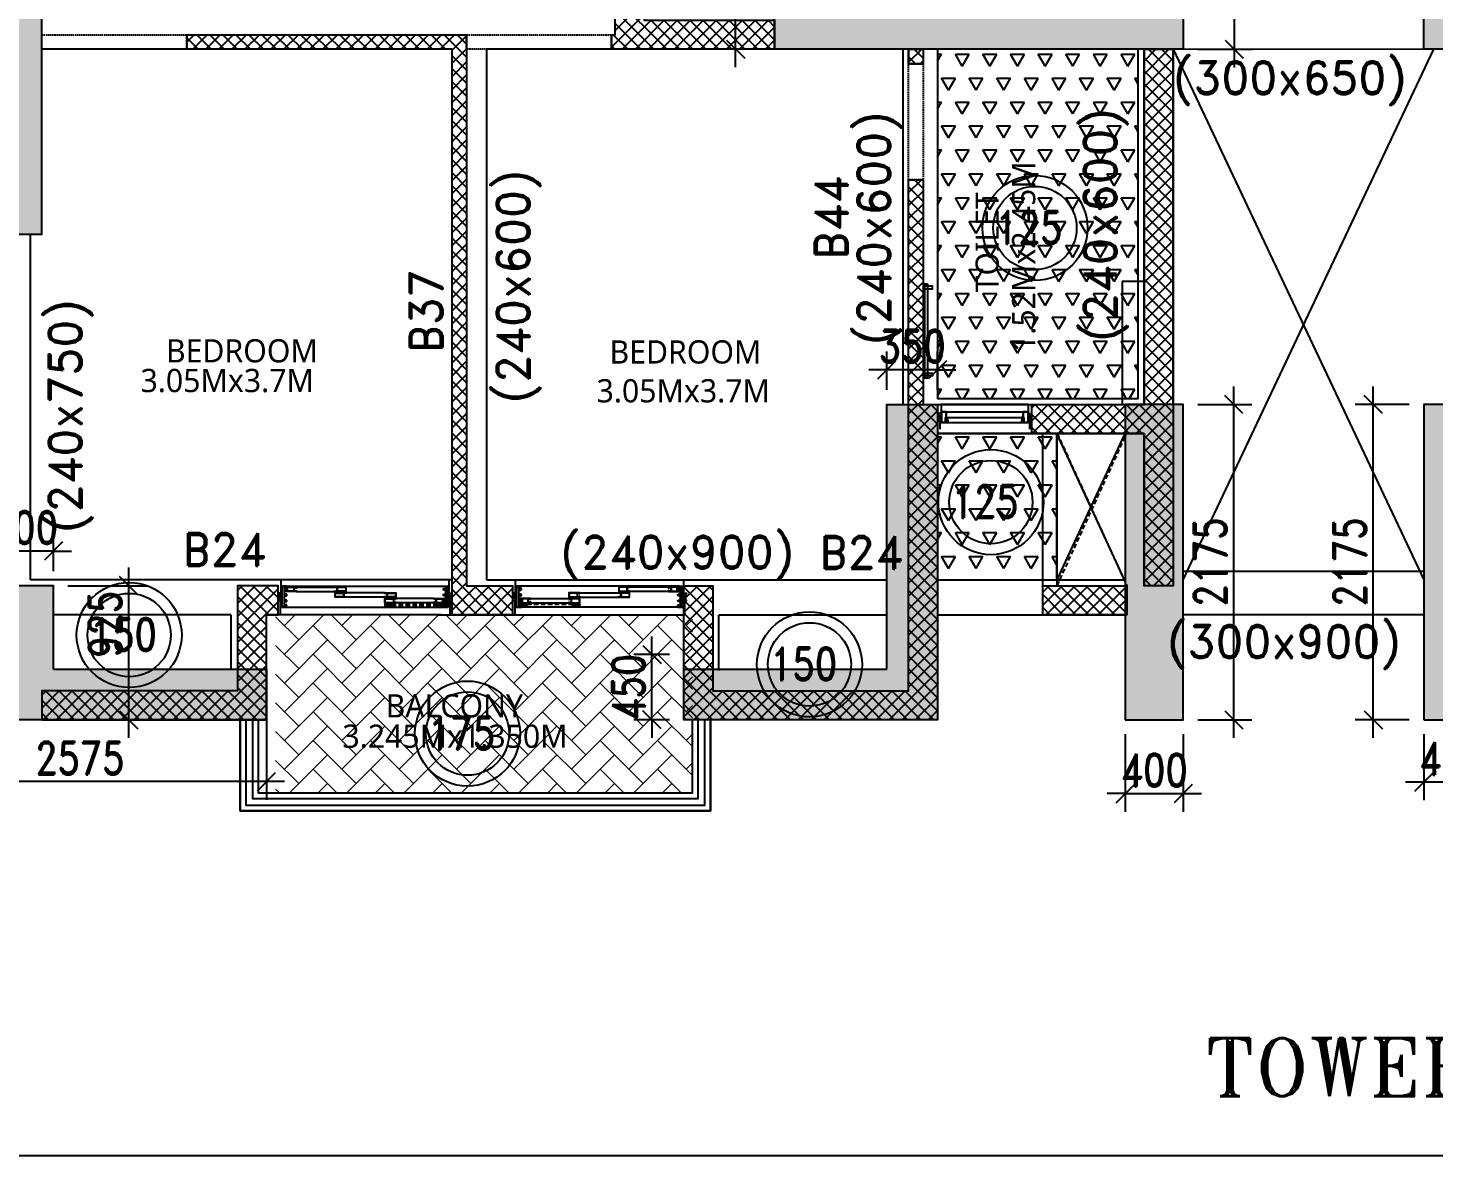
# Model space of a CAD drawing. Header units: millimetres. Extents: x 2061841 to 105821645, y -77612 to 48520811.
# Drawn here: x 105528597 to 105538296, y 48421234 to 48429012 of the extents above; entities that cross this region are included whole.
import ezdxf

# ---------------------------------------------------------------- set-up
doc = ezdxf.new("R2010")
doc.units = ezdxf.units.MM
doc.header["$LTSCALE"] = 10
doc.header["$MEASUREMENT"] = 0
doc.linetypes.add('$0$HIDDEN', pattern=[0.375, 0.25, -0.125])
doc.linetypes.add('HIDDEN2', pattern=[4.7625, 3.175, -1.5875])
for name, color, linetype in [('A-ANNO-LABL', 140, 'Continuous'), ('A-ELEV-HIDN', 54, 'HIDDEN2'), ('A-ELEV-LITE', 74, 'Continuous'), ('A-FLOR-HRAL', 200, 'Continuous'), ('A-GLAZ-FRAM', 74, 'Continuous'), ('A-WALL', 3, 'Continuous'), ('A-WALL-CILL', 140, 'Continuous'), ('A-WALL-FNSH', 8, 'Continuous'), ('A-WALL-PATT', 54, 'Continuous'), ('AP-SANR-FIXT', 74, 'Continuous'), ('AS-COLS', 2, 'Continuous'), ('S-BEAM', 4, 'Continuous'), ('S-BEAMNO.', 4, 'Continuous'), ('S-CUTOUT', 6, 'Continuous'), ('S-OPENING', 6, 'Continuous'), ('S-slab thk.', 2, 'Continuous'), ('S-Sunk', 8, 'Continuous'), ('xr_TDT02_Toilet_01_settingout$0$A-ELEV-FINE', 8, 'Continuous')]:
    doc.layers.add(name, color=color, linetype=linetype)
doc.layers.add('A-FIRE DOOR', color=1, linetype='Continuous', true_color=0xff0000)
for name, color, linetype, lineweight in [('S-Hatch Balcony', 8, 'Continuous', 5), ('S-STRCOL HATCH', 33, 'Continuous', 9), ('TEXT 3', 1, 'Continuous', 18)]:
    doc.layers.add(name, color=color, linetype=linetype, lineweight=lineweight)
doc.styles.add('200', font='romand.shx', dxfattribs={"width": 0.8, "height": 225})
doc.styles.add('Lucida SU', font='l_10646.ttf')
doc.styles.add('RD', font='romand.shx', dxfattribs={"width": 0.9, "height": 225})
doc.styles.add('RT', font='romant.shx', dxfattribs={"height": 250})
doc.dimstyles.new('GR1', dxfattribs={"dimtxt": 225, "dimasz": 125, "dimexe": 125, "dimexo": 100, "dimgap": 50, "dimtad": 1, "dimdec": 0, "dimzin": 3, "dimdsep": 46, "dimtxsty": '200', "dimblk1": 'OBLIQUE', "dimblk2": 'OBLIQUE', "dimsah": 1, "dimcen": 0.0625, "dimdle": 125, "dimclrd": 3, "dimclre": 3, "dimclrt": 2, "dimadec": 0, "dimazin": 0, "dimtfac": 1, "dimtdec": 0, "dimtix": 1, "dimtmove": 0, "dimatfit": 3, "dimfxl": 1, "dimtolj": 1, "dimtzin": 0, "dimarcsym": 0})
pattern_1 = [(135, (101702366.684, 48122568.903), (-44.9012806, -44.9012806), []), (225, (101702366.684, 48122568.903), (44.9012806, -44.9012806), [])]
pattern_2 = [(60, (100816.75, 0), (-95.24999982, 164.97783931), [95.25, -95.25]), (120, (100816.75, 0), (-190.49999982, 1e-07), [95.25, -95.25]), (0, (100769.12, 82.49), (95.25, 164.9778392), [95.25, -95.25])]

# ---------------------------------------------------------------- blocks, each defined once
blk = doc.blocks.new('Alframe Door 3T+W')
for p, q in [((35, 145.7), (0, 145.7)), ((0, 145.7), (0, 0)), ((1.3, 2), (1.3, 143.7)), ((1.3, 143.7), (16.1, 143.7)), ((16.1, 143.7), (16.1, 2)), ((18, 129.5), (18, 144.2)), ((18, 144.2), (35, 144.2)), ((34.1, 129.5), (18, 129.5)), ((18, 90), (18, 119.5)), ((18, 119.5), (34.1, 119.5)), ((35, 144.2), (35, 145.7)), ((0, 0), (35, 0)), ((16.1, 2), (1.3, 2)), ((34.1, 90), (18, 90)), ((18, 50.5), (18, 80)), ((18, 80), (34.1, 80)), ((34.1, 50.5), (18, 50.5)), ((18, 16.9), (18, 40.5)), ((18, 40.5), (34.1, 40.5)), ((34.8, 16.9), (18, 16.9)), ((18, 1.5), (18, 11.1)), ((18, 11.1), (34.8, 11.1)), ((35, 1.5), (18, 1.5)), ((35, 0), (35, 1.5))]:
    blk.add_line(p, q)
for centre, start, end in [((22.8, 124.5), 336, 24), ((22.8, 85), 336, 24), ((22.8, 45.5), 336, 24), ((22.8, 14), 346.32448, 13.67552)]:
    blk.add_arc(centre, 12.3, start, end)
blk = doc.blocks.new('Alframe Win shutter wmesh')
for points in [[(7.5, -46), (7.5, 0), (4.5, 0), (4.5, -1.2), (6.2, -1.2), (6.2, -13.1), (-6.2, -13.1), (-6.2, -1.2), (-4.5, -1.2), (-4.5, 0), (-7.5, 0), (-7.5, -50), (-1, -50), (-1, -48), (-2, -48), (-2, -49), (-6.2, -49), (-6.2, -46)], [(6.2, -14.1), (-6.2, -14.1), (-6.2, -45), (6.2, -45)]]:
    blk.add_lwpolyline(points, close=True)
blk = doc.blocks.new('Al frame Door shutter 1')
blk.add_lwpolyline([(8, -60), (15, -60), (15, 15), (8, 15), (8, 13.5), (13.5, 13.5), (13.5, 0), (-13.5, 0), (-13.5, 13.5), (-8, 13.5), (-8, 15), (-15, 15), (-15, -60), (-8, -60), (-8, -58.5), (-13.5, -58.5), (-13.5, -45), (13.5, -45), (13.5, -58.5), (8, -58.5), (8, -60)])
blk.add_lwpolyline([(-13.5, -43.5), (13.5, -43.5), (13.5, -1.5), (-13.5, -1.5)], close=True)
blk = doc.blocks.new('Al frame Door shutter 2')
for p, q in [((-8, 75), (-15, 75)), ((-13.5, 60), (-13.5, 73.5)), ((-13.5, 73.5), (-8, 73.5)), ((13.5, 60), (-13.5, 60)), ((13.5, 58.5), (-13.5, 58.5)), ((-13.5, 58.5), (-13.5, 1.5)), ((-13.5, 1.5), (13.5, 1.5)), ((-8, 73.5), (-8, 75)), ((15, 75), (8, 75)), ((8, 75), (8, 73.5)), ((8, 73.5), (13.5, 73.5)), ((13.5, 73.5), (13.5, 60)), ((13.5, 1.5), (13.5, 58.5)), ((15, 34.5), (15, 75)), ((15, 34.5), (18.5, 34.5)), ((19, 33.2), (15, 33.2)), ((21.3, 37.3), (18.5, 34.5)), ((22.2, 36.4), (19, 33.2)), ((22.2, 36.4), (21.3, 37.3))]:
    blk.add_line(p, q)
blk.add_lwpolyline([(-15, 75), (-15, 0), (15, 0), (15, 33.2)])
blk = doc.blocks.new('*U683')
for p, q in [((49.9, 178.8), (1150.1, 178.8)), ((123.9, 172.6), (393, 172.6)), ((123.9, 142.6), (393, 142.6)), ((737.1, 133.1), (468, 133.1)), ((737.1, 103.1), (468, 103.1)), ((49.9, 33.1), (1141.1, 33.1)), ((1076.1, 93.6), (812.1, 93.6)), ((1076.1, 63.6), (812.1, 63.6))]:
    blk.add_line(p, q)
at = {"linetype": 'HIDDEN2'}
for p, q in [((783.1, 54.6), (1105.1, 54.6)), ((1101.1, 39.6), (787.1, 39.6))]:
    blk.add_line(p, q, dxfattribs=at)
at = {"color": 251}
for points in [[(25, 80.9), (0, 80.9), (25, 130.9), (0, 130.9), (25, 80.9), (25, 130.9)], [(1175, 80.9), (1200, 80.9), (1175, 130.9), (1200, 130.9), (1175, 80.9), (1175, 130.9)]]:
    blk.add_lwpolyline(points, dxfattribs=at)
at = {"layer": 'A-WALL-FNSH'}
for p, q in [((20, 130.9), (20, 220)), ((1180, 130.9), (1180, 220)), ((15, 80.9), (15, -15)), ((1185, 80.9), (1185, -15))]:
    blk.add_line(p, q, dxfattribs=at)
blk.add_blockref('Alframe Door 3T+W', (25, 33.1))
at = {"xscale": -1}
for name, p, rotation in [('Al frame Door shutter 1', (63.9, 157.6), 90), ('Al frame Door shutter 2', (468, 157.6), 90), ('Al frame Door shutter 2', (393, 118.1), 270), ('Al frame Door shutter 2', (812.1, 118.1), 90), ('Al frame Door shutter 2', (737.1, 78.6), 270), ('Al frame Door shutter 1', (1136.1, 78.6), 270), ('Alframe Win shutter wmesh', (1151.1, 47.1), 270)]:
    blk.add_blockref(name, p, dxfattribs=dict(at, rotation=rotation))
blk.add_blockref('Alframe Door 3T+W', (1175, 33.1), dxfattribs=at)
at = {"rotation": 90.00000000000001}
blk.add_blockref('Alframe Win shutter wmesh', (737.1, 47.1), dxfattribs=at)
blk = doc.blocks.new('*U684')
for p, q in [((49.9, 178.8), (1150.1, 178.8)), ((123.9, 172.6), (393, 172.6)), ((123.9, 142.6), (393, 142.6)), ((737.1, 133.1), (468, 133.1)), ((737.1, 103.1), (468, 103.1)), ((49.9, 33.1), (1141.1, 33.1)), ((1076.1, 93.6), (812.1, 93.6)), ((1076.1, 63.6), (812.1, 63.6))]:
    blk.add_line(p, q)
at = {"linetype": 'HIDDEN2'}
for p, q in [((783.1, 54.6), (1105.1, 54.6)), ((1101.1, 39.6), (787.1, 39.6))]:
    blk.add_line(p, q, dxfattribs=at)
at = {"color": 251}
for points in [[(25, 80.9), (0, 80.9), (25, 130.9), (0, 130.9), (25, 80.9), (25, 130.9)], [(1175, 80.9), (1200, 80.9), (1175, 130.9), (1200, 130.9), (1175, 80.9), (1175, 130.9)]]:
    blk.add_lwpolyline(points, dxfattribs=at)
at = {"layer": 'A-WALL-FNSH'}
for p, q in [((20, 130.9), (20, 220)), ((1180, 130.9), (1180, 220)), ((15, 80.9), (15, -15)), ((1185, 80.9), (1185, -15))]:
    blk.add_line(p, q, dxfattribs=at)
blk.add_blockref('Alframe Door 3T+W', (25, 33.1))
at = {"xscale": -1}
for name, p, rotation in [('Al frame Door shutter 1', (63.9, 157.6), 90), ('Al frame Door shutter 2', (468, 157.6), 90), ('Al frame Door shutter 2', (393, 118.1), 270), ('Al frame Door shutter 2', (812.1, 118.1), 90), ('Al frame Door shutter 2', (737.1, 78.6), 270), ('Al frame Door shutter 1', (1136.1, 78.6), 270), ('Alframe Win shutter wmesh', (1151.1, 47.1), 270)]:
    blk.add_blockref(name, p, dxfattribs=dict(at, rotation=rotation))
blk.add_blockref('Alframe Door 3T+W', (1175, 33.1), dxfattribs=at)
at = {"rotation": 90.00000000000001}
blk.add_blockref('Alframe Win shutter wmesh', (737.1, 47.1), dxfattribs=at)
blk = doc.blocks.new('Win clip')
for points in [[(14, 1.1), (14, 9), (17.6, 9), (17.6, 7.8), (18.8, 7.8), (18.8, 9), (20, 9), (20, 10.2), (0, 10.2), (0, 0), (3.4, 0), (3.4, -1.2), (2, -1.2), (2, -2.4), (4.6, -2.4), (4.6, 0), (16.8, 0), (16.8, -1.2), (15.4, -1.2), (15.4, -2.4), (18, -2.4), (18, 1.1)], [(1.2, 9), (12.7, 9), (12.7, 1.1), (1.2, 1.1)]]:
    blk.add_lwpolyline(points, close=True)
at = {"layer": 'Defpoints'}
blk.add_line((28, 2.7), (22, 2.7), dxfattribs=at)
blk = doc.blocks.new('*U694')
for p, q in [((70.2, 100.2), (590, 100.2)), ((60, 25.2), (590, 25.2)), ((70.4, 65.5), (590.2, 65.5))]:
    blk.add_line(p, q)
at = {"color": 251}
for p, q in [((0, 87.7), (25, 87.7)), ((25, 87.7), (0, 37.7)), ((0, 87.7), (25, 37.7)), ((25, 37.7), (0, 37.7)), ((650, 87.7), (625, 87.7)), ((625, 87.7), (650, 37.7)), ((650, 87.7), (625, 37.7)), ((625, 37.7), (650, 37.7))]:
    blk.add_line(p, q, dxfattribs=at)
for points in [[(62.5, 70.2), (62.5, 66.7), (55, 66.7), (55, 85.4), (58.8, 85.4), (58.8, 83.7), (60, 83.7), (60, 88.5), (58.8, 88.5), (58.8, 86.8), (55, 86.8), (55, 98.9), (58.8, 98.9), (58.8, 97.2), (60, 97.2), (60, 100.2), (25, 100.2), (25, 25.2), (60, 25.2), (60, 65.5), (70, 65.5), (70, 70.2)], [(587.5, 70.2), (587.5, 66.7), (595, 66.7), (595, 85.4), (591.2, 85.4), (591.2, 83.7), (590, 83.7), (590, 88.5), (591.2, 88.5), (591.2, 86.8), (595, 86.8), (595, 98.9), (591.2, 98.9), (591.2, 97.2), (590, 97.2), (590, 100.2), (625, 100.2), (625, 25.2), (590, 25.2), (590, 65.5), (580, 65.5), (580, 70.2)], [(69, 69.2), (67.8, 69.2), (67.8, 70.2), (70, 70.2), (67.8, 70.2), (67.8, 69.2), (69, 69.2), (69, 66.7), (63.5, 66.7), (63.5, 69.2)], [(581, 69.2), (582.2, 69.2), (582.2, 70.2), (580, 70.2), (582.2, 70.2), (582.2, 69.2), (581, 69.2), (581, 66.7), (586.5, 66.7), (586.5, 69.2)]]:
    blk.add_lwpolyline(points)
for points in [[(58.8, 26.4), (26.2, 26.4), (26.2, 99), (53.8, 99), (53.8, 65.5), (58.8, 65.5)], [(591.2, 26.4), (623.8, 26.4), (623.8, 99), (596.2, 99), (596.2, 65.5), (591.2, 65.5)], [(64.7, 80.2), (64.7, 79.2), (63.5, 79.2), (64.7, 79.2), (64.7, 80.2), (62.5, 80.2)], [(585.3, 80.2), (585.3, 79.2), (586.5, 79.2), (585.3, 79.2), (585.3, 80.2), (587.5, 80.2)]]:
    blk.add_lwpolyline(points, close=True)
at = {"layer": 'A-WALL-CILL'}
blk.add_line((625, -25), (25, -25), dxfattribs=at)
blk.add_lwpolyline([(0, 145.3), (0, 175.3), (650, 175.3), (650, 145.3)], dxfattribs=at)
at = {"layer": 'A-WALL-FNSH'}
for p, q in [((14.8, 87.7), (14.8, 145.3)), ((635.2, 87.7), (635.2, 145.3)), ((25, -25), (25, 35.2)), ((625, -25), (625, 35.2))]:
    blk.add_line(p, q, dxfattribs=at)
at = {"rotation": 270}
blk.add_blockref('Win clip', (60, 100.2), dxfattribs=at)
at = {"xscale": -1, "rotation": 90}
blk.add_blockref('Win clip', (590, 100.2), dxfattribs=at)
blk = doc.blocks.new('xr_TDT02_Toilet_01_settingout$0$i dont know')
at = {"layer": 'AP-SANR-FIXT', "ltscale": 0.2}
blk.add_lwpolyline([(19553.3, 3403), (20203.3, 3403), (20203.3, 3422.5), (19553.3, 3422.5)], close=True, dxfattribs=at)
at = {"layer": 'AP-SANR-FIXT', "ltscale": 0.2, "elevation": 0}
for points in [[(19568.4, 3434), (19588.3, 3434), (19588.3, 3368.5), (19568.4, 3368.5)], [(20188.3, 3434), (20168.5, 3434), (20168.5, 3368.5), (20188.3, 3368.5)]]:
    blk.add_lwpolyline(points, close=True, dxfattribs=at)
blk = doc.blocks.new('_Oblique')
at = {"color": 0, "linetype": 'ByBlock', "lineweight": -2}
blk.add_line((-0.5, -0.5), (0.5, 0.5), dxfattribs=at)
blk = doc.blocks.new('*D824')
at = {"layer": 'AS-COLS', "color": 3, "lineweight": -2, "transparency": 16777216}
for p, q in [((102775225.6, 48522156.3), (102775225.6, 48521701.6)), ((102775625.6, 48522156.3), (102775625.6, 48521701.6)), ((102775225.6, 48521826.6), (102775100.6, 48521826.6)), ((102775625.6, 48521826.6), (102775225.6, 48521826.6)), ((102775625.6, 48521826.6), (102775750.6, 48521826.6))]:
    blk.add_line(p, q, dxfattribs=at)
at = {"layer": 'Defpoints', "color": 0, "transparency": 16777216}
for p in [(102775225.6, 48522256.3), (102775625.6, 48522256.3), (102775225.6, 48521826.6)]:
    blk.add_point(p, dxfattribs=at)
at = {"layer": 'AS-COLS', "color": 3, "lineweight": -2, "transparency": 16777216, "xscale": 125, "yscale": 125, "zscale": 125}
blk.add_blockref('_Oblique', (102775225.6, 48521826.6), dxfattribs=at)
at = {"layer": 'AS-COLS', "color": 3, "lineweight": -2, "transparency": 16777216, "xscale": 125, "yscale": 125, "zscale": 125, "rotation": 180}
blk.add_blockref('_Oblique', (102775625.6, 48521826.6), dxfattribs=at)
at = {"layer": 'AS-COLS', "color": 2, "transparency": 16777216, "insert": (102775425.6, 48521989.1), "char_height": 225, "attachment_point": 5, "style": '200'}
blk.add_mtext('\\A1;400', dxfattribs=at)
blk = doc.blocks.new('*D825')
at = {"layer": 'AS-COLS', "color": 3, "lineweight": -2, "transparency": 16777216}
for p, q in [((102774877.5, 48522131.3), (102774877.5, 48524556.3)), ((102775125.6, 48524431.3), (102774752.5, 48524431.3)), ((102775125.6, 48522256.3), (102774752.5, 48522256.3))]:
    blk.add_line(p, q, dxfattribs=at)
at = {"layer": 'Defpoints', "color": 0, "transparency": 16777216}
for p in [(102774877.5, 48524431.3), (102775225.6, 48524431.3), (102775225.6, 48522256.3)]:
    blk.add_point(p, dxfattribs=at)
at = {"layer": 'AS-COLS', "color": 3, "lineweight": -2, "transparency": 16777216, "xscale": 125, "yscale": 125, "zscale": 125}
for p, rotation in [((102774877.5, 48524431.3), 90), ((102774877.5, 48522256.3), 270)]:
    blk.add_blockref('_Oblique', p, dxfattribs=dict(at, rotation=rotation))
at = {"layer": 'AS-COLS', "color": 2, "transparency": 16777216, "insert": (102774715, 48523343.8), "char_height": 225, "attachment_point": 5, "rotation": 90, "style": '200'}
blk.add_mtext('\\A1;2175', dxfattribs=at)
blk = doc.blocks.new('*D826')
at = {"layer": 'AS-COLS', "color": 3, "lineweight": -2, "transparency": 16777216}
for p, q in [((102773915, 48522131.3), (102773915, 48524556.3)), ((102773666.4, 48524431.3), (102774040, 48524431.3)), ((102773666.4, 48522256.3), (102774040, 48522256.3))]:
    blk.add_line(p, q, dxfattribs=at)
at = {"layer": 'Defpoints', "color": 0, "transparency": 16777216}
for p in [(102773566.4, 48524431.3), (102773915, 48524431.3), (102773566.4, 48522256.3)]:
    blk.add_point(p, dxfattribs=at)
at = {"layer": 'AS-COLS', "color": 3, "lineweight": -2, "transparency": 16777216, "xscale": 125, "yscale": 125, "zscale": 125}
for p, rotation in [((102773915, 48524431.3), 90), ((102773915, 48522256.3), 270)]:
    blk.add_blockref('_Oblique', p, dxfattribs=dict(at, rotation=rotation))
at = {"layer": 'AS-COLS', "color": 2, "transparency": 16777216, "insert": (102773752.5, 48523343.8), "char_height": 225, "attachment_point": 5, "rotation": 90, "style": '200'}
blk.add_mtext('\\A1;2175', dxfattribs=at)
blk = doc.blocks.new('*D838')
at = {"layer": 'AS-COLS', "color": 3, "lineweight": -2, "transparency": 16777216}
for p, q in [((102770478.2, 48526757.3), (102770478.2, 48530406.9)), ((102770646.4, 48530281.9), (102770353.2, 48530281.9)), ((102770646.4, 48526882.3), (102770353.2, 48526882.3))]:
    blk.add_line(p, q, dxfattribs=at)
at = {"layer": 'Defpoints', "color": 0, "transparency": 16777216}
for p in [(102770478.2, 48530281.9), (102770746.4, 48530281.9), (102770746.4, 48526882.3)]:
    blk.add_point(p, dxfattribs=at)
at = {"layer": 'AS-COLS', "color": 3, "lineweight": -2, "transparency": 16777216, "xscale": 125, "yscale": 125, "zscale": 125}
for p, rotation in [((102770478.2, 48530281.9), 90), ((102770478.2, 48526882.3), 270)]:
    blk.add_blockref('_Oblique', p, dxfattribs=dict(at, rotation=rotation))
at = {"layer": 'AS-COLS', "color": 2, "transparency": 16777216, "insert": (102770315.7, 48528582.1), "char_height": 225, "attachment_point": 5, "rotation": 90, "style": '200'}
blk.add_mtext('\\A1;3400', dxfattribs=at)
blk = doc.blocks.new('*D841')
at = {"layer": 'AS-COLS', "color": 3, "lineweight": -2, "transparency": 16777216}
for p, q in [((102773918.1, 48529726.6), (102773918.1, 48526756.3)), ((102773666.4, 48529601.6), (102774043.1, 48529601.6)), ((102773666.4, 48526881.3), (102774043.1, 48526881.3))]:
    blk.add_line(p, q, dxfattribs=at)
at = {"layer": 'Defpoints', "color": 0, "transparency": 16777216}
for p in [(102773566.4, 48529601.6), (102773566.4, 48526881.3), (102773918.1, 48526881.3)]:
    blk.add_point(p, dxfattribs=at)
at = {"layer": 'AS-COLS', "color": 3, "lineweight": -2, "transparency": 16777216, "xscale": 125, "yscale": 125, "zscale": 125}
for p, rotation in [((102773918.1, 48529601.6), 90), ((102773918.1, 48526881.3), 270)]:
    blk.add_blockref('_Oblique', p, dxfattribs=dict(at, rotation=rotation))
at = {"layer": 'AS-COLS', "color": 2, "transparency": 16777216, "insert": (102773755.6, 48528241.4), "char_height": 225, "attachment_point": 5, "rotation": 90, "style": '200'}
blk.add_mtext('\\A1;2720', dxfattribs=at)
blk = doc.blocks.new('*D877')
at = {"layer": 'AS-COLS', "color": 3, "lineweight": -2, "transparency": 16777216}
for p, q in [((102773166.4, 48522156.3), (102773166.4, 48521622.2)), ((102773566.4, 48522156.3), (102773566.4, 48521622.2)), ((102773166.4, 48521747.2), (102773041.4, 48521747.2)), ((102773166.4, 48521747.2), (102773566.4, 48521747.2)), ((102773566.4, 48521747.2), (102773691.4, 48521747.2))]:
    blk.add_line(p, q, dxfattribs=at)
at = {"layer": 'Defpoints', "color": 0, "transparency": 16777216}
for p in [(102773166.4, 48522256.3), (102773566.4, 48522256.3), (102773566.4, 48521747.2)]:
    blk.add_point(p, dxfattribs=at)
at = {"layer": 'AS-COLS', "color": 3, "lineweight": -2, "transparency": 16777216, "xscale": 125, "yscale": 125, "zscale": 125}
blk.add_blockref('_Oblique', (102773166.4, 48521747.2), dxfattribs=at)
at = {"layer": 'AS-COLS', "color": 3, "lineweight": -2, "transparency": 16777216, "xscale": 125, "yscale": 125, "zscale": 125, "rotation": 180}
blk.add_blockref('_Oblique', (102773566.4, 48521747.2), dxfattribs=at)
at = {"layer": 'AS-COLS', "color": 2, "transparency": 16777216, "insert": (102773366.4, 48521909.7), "char_height": 225, "attachment_point": 5, "style": '200'}
blk.add_mtext('\\A1;400', dxfattribs=at)
blk = doc.blocks.new('*D893')
at = {"layer": 'AS-COLS', "color": 3, "lineweight": -2, "transparency": 16777216}
for p, q in [((102764666, 48522326.4), (102764666, 48521705.2)), ((102767241.4, 48522354.5), (102767241.4, 48521705.2)), ((102767366.4, 48521830.2), (102764541, 48521830.2))]:
    blk.add_line(p, q, dxfattribs=at)
at = {"layer": 'Defpoints', "color": 0, "transparency": 16777216}
for p in [(102764666, 48522426.4), (102767241.4, 48522454.5), (102764666, 48521830.2)]:
    blk.add_point(p, dxfattribs=at)
at = {"layer": 'AS-COLS', "color": 3, "lineweight": -2, "transparency": 16777216, "xscale": 125, "yscale": 125, "zscale": 125, "rotation": 180}
blk.add_blockref('_Oblique', (102764666, 48521830.2), dxfattribs=at)
at = {"layer": 'AS-COLS', "color": 3, "lineweight": -2, "transparency": 16777216, "xscale": 125, "yscale": 125, "zscale": 125}
blk.add_blockref('_Oblique', (102767241.4, 48521830.2), dxfattribs=at)
at = {"layer": 'AS-COLS', "color": 2, "transparency": 16777216, "insert": (102765953.7, 48521992.7), "char_height": 225, "attachment_point": 5, "style": '200'}
blk.add_mtext('\\A1;2575', dxfattribs=at)
blk = doc.blocks.new('*D894')
at = {"layer": 'AS-COLS', "color": 3, "lineweight": -2, "transparency": 16777216}
for p, q in [((102766289.9, 48523306.3), (102766289.9, 48522131.3)), ((102765871.4, 48523181.3), (102766414.9, 48523181.3)), ((102765871.4, 48522256.3), (102766414.9, 48522256.3))]:
    blk.add_line(p, q, dxfattribs=at)
at = {"layer": 'Defpoints', "color": 0, "transparency": 16777216}
for p in [(102765771.4, 48523181.3), (102765771.4, 48522256.3), (102766289.9, 48522256.3)]:
    blk.add_point(p, dxfattribs=at)
at = {"layer": 'AS-COLS', "color": 3, "lineweight": -2, "transparency": 16777216, "xscale": 125, "yscale": 125, "zscale": 125}
for p, rotation in [((102766289.9, 48523181.3), 90), ((102766289.9, 48522256.3), 270)]:
    blk.add_blockref('_Oblique', p, dxfattribs=dict(at, rotation=rotation))
at = {"layer": 'AS-COLS', "color": 2, "transparency": 16777216, "insert": (102766127.4, 48522914.6), "char_height": 225, "attachment_point": 5, "rotation": 90, "style": '200'}
blk.add_mtext('\\A1;925', dxfattribs=at)
blk = doc.blocks.new('*D895')
at = {"layer": 'AS-COLS', "color": 3, "lineweight": -2, "transparency": 16777216}
for p, q in [((102765371.4, 48523281.3), (102765371.4, 48523545.5)), ((102765771.4, 48523281.3), (102765771.4, 48523545.5)), ((102765371.4, 48523420.5), (102765246.4, 48523420.5)), ((102765771.4, 48523420.5), (102765371.4, 48523420.5)), ((102765771.4, 48523420.5), (102765896.4, 48523420.5))]:
    blk.add_line(p, q, dxfattribs=at)
at = {"layer": 'Defpoints', "color": 0, "transparency": 16777216}
for p in [(102765371.4, 48523420.5), (102765371.4, 48523181.3), (102765771.4, 48523181.3)]:
    blk.add_point(p, dxfattribs=at)
at = {"layer": 'AS-COLS', "color": 3, "lineweight": -2, "transparency": 16777216, "xscale": 125, "yscale": 125, "zscale": 125}
blk.add_blockref('_Oblique', (102765371.4, 48523420.5), dxfattribs=at)
at = {"layer": 'AS-COLS', "color": 3, "lineweight": -2, "transparency": 16777216, "xscale": 125, "yscale": 125, "zscale": 125, "rotation": 180}
blk.add_blockref('_Oblique', (102765771.4, 48523420.5), dxfattribs=at)
at = {"layer": 'AS-COLS', "color": 2, "transparency": 16777216, "insert": (102765571.4, 48523583), "char_height": 225, "attachment_point": 5, "style": '200'}
blk.add_mtext('\\A1;400', dxfattribs=at)
blk = doc.blocks.new('*D897')
at = {"layer": 'AS-COLS', "color": 3, "lineweight": -2, "transparency": 16777216}
for p, q in [((102771521.4, 48524531.3), (102771521.4, 48524795.5)), ((102771871.4, 48524531.3), (102771871.4, 48524795.5)), ((102771521.4, 48524670.5), (102771396.4, 48524670.5)), ((102771871.4, 48524670.5), (102771521.4, 48524670.5)), ((102771871.4, 48524670.5), (102771996.4, 48524670.5))]:
    blk.add_line(p, q, dxfattribs=at)
at = {"layer": 'Defpoints', "color": 0, "transparency": 16777216}
for p in [(102771521.4, 48524670.5), (102771521.4, 48524431.3), (102771871.4, 48524431.3)]:
    blk.add_point(p, dxfattribs=at)
at = {"layer": 'AS-COLS', "color": 3, "lineweight": -2, "transparency": 16777216, "xscale": 125, "yscale": 125, "zscale": 125}
blk.add_blockref('_Oblique', (102771521.4, 48524670.5), dxfattribs=at)
at = {"layer": 'AS-COLS', "color": 3, "lineweight": -2, "transparency": 16777216, "xscale": 125, "yscale": 125, "zscale": 125, "rotation": 180}
blk.add_blockref('_Oblique', (102771871.4, 48524670.5), dxfattribs=at)
at = {"layer": 'AS-COLS', "color": 2, "transparency": 16777216, "insert": (102771696.4, 48524833), "char_height": 225, "attachment_point": 5, "style": '200'}
blk.add_mtext('\\A1;350', dxfattribs=at)
blk = doc.blocks.new('*D898')
at = {"layer": 'AS-COLS', "color": 3, "lineweight": -2, "transparency": 16777216}
for p, q in [((102769900.8, 48522706.3), (102769900.8, 48522831.3)), ((102770021.4, 48522706.3), (102769775.8, 48522706.3)), ((102769900.8, 48522256.3), (102769900.8, 48522706.3)), ((102770021.4, 48522256.3), (102769775.8, 48522256.3)), ((102769900.8, 48522256.3), (102769900.8, 48522131.3))]:
    blk.add_line(p, q, dxfattribs=at)
at = {"layer": 'Defpoints', "color": 0, "transparency": 16777216}
for p in [(102769900.8, 48522706.3), (102770121.4, 48522706.3), (102770121.4, 48522256.3)]:
    blk.add_point(p, dxfattribs=at)
at = {"layer": 'AS-COLS', "color": 3, "lineweight": -2, "transparency": 16777216, "xscale": 125, "yscale": 125, "zscale": 125}
for p, rotation in [((102769900.8, 48522706.3), 270), ((102769900.8, 48522256.3), 90)]:
    blk.add_blockref('_Oblique', p, dxfattribs=dict(at, rotation=rotation))
at = {"layer": 'AS-COLS', "color": 2, "transparency": 16777216, "insert": (102769738.3, 48522481.3), "char_height": 225, "attachment_point": 5, "rotation": 90, "style": '200'}
blk.add_mtext('\\A1;450', dxfattribs=at)
blk = doc.blocks.new('TOWER-A TYPICAL FLOOR FRAMING PLAN N')
at = {"layer": 'A-WALL-PATT'}
h = blk.add_hatch(dxfattribs=at)
h.set_pattern_fill('ANSI37', color=8, scale=20, angle=90)
h.set_pattern_definition(pattern_1)
h.paths.add_polyline_path([(102768621.4, 48526981.3), (102768621.4, 48523181.3), (102768939.6, 48523181.3), (102768939.6, 48522981.3), (102768521.4, 48522981.3), (102768521.4, 48526881.3), (102766691.4, 48526881.3), (102766691.4, 48526981.3)])
h.paths.add_polyline_path([(102769646.4, 48529501.9), (102770746.4, 48529501.9), (102770746.4, 48529601.9), (102769846.4, 48529601.9), (102769846.4, 48530281.9), (102767820.6, 48530281.9), (102767820.6, 48530537.5), (102767620.6, 48530537.5), (102767620.6, 48530081.9), (102769646.4, 48530081.9)])
h.paths.add_polyline_path([(102769746.4, 48528701.9), (102769646.4, 48528701.9), (102769646.4, 48526981.3), (102769621.4, 48526981.3), (102769621.4, 48526881.3), (102770746.4, 48526881.3), (102770746.4, 48527081.3), (102769846.4, 48527081.3), (102769846.4, 48527801.9), (102770746.4, 48527801.9), (102770746.4, 48528001.9), (102769746.4, 48528001.9)])
h = blk.add_hatch(dxfattribs=at)
h.set_pattern_fill('ANSI37', color=8, scale=20, angle=90)
h.set_pattern_definition(pattern_1)
h.paths.add_polyline_path([(102771671.4, 48526881.3), (102771771.4, 48526881.3), (102771771.4, 48526781.3), (102771671.4, 48526781.3), (102771671.4, 48526881.3)])
h = blk.add_hatch(dxfattribs=at)
h.set_pattern_fill('ANSI37', color=8, scale=20, angle=90)
h.set_pattern_definition(pattern_1)
h.paths.add_polyline_path([(102773296.4, 48524231.3), (102772521.4, 48524231.3), (102772521.4, 48524431.3), (102773296.4, 48524431.3), (102773296.4, 48526881.3), (102773496.4, 48526881.3), (102773496.4, 48523181.3), (102773296.4, 48523181.3), (102773296.4, 48524231.3)])
h = blk.add_hatch(dxfattribs=at)
h.set_pattern_fill('ANSI37', color=8, scale=20, angle=90)
h.set_pattern_definition(pattern_1)
h.paths.add_polyline_path([(102771871.4, 48524431.3), (102771871.4, 48522256.3), (102770121.4, 48522256.3), (102770121.4, 48523181.3), (102770321.4, 48523181.3), (102770321.4, 48522456.3), (102771671.4, 48522456.3), (102771671.4, 48525981.3), (102771771.4, 48525981.3), (102771771.4, 48524431.3), (102771871.4, 48524431.3)])
h = blk.add_hatch(dxfattribs=at)
h.set_pattern_fill('ANSI37', color=8, scale=20, angle=90)
h.set_pattern_definition(pattern_1)
h.paths.add_polyline_path([(102767241.4, 48523181.3), (102767041.4, 48523181.3), (102767041.4, 48522456.3), (102765691.4, 48522456.3), (102765691.4, 48522256.3), (102767241.4, 48522256.3), (102767241.4, 48522981.3), (102767321.4, 48522981.3), (102767321.4, 48523181.3), (102767241.4, 48523181.3)])
h = blk.add_hatch(dxfattribs=at)
h.set_pattern_fill('ANSI37', color=8, scale=20, angle=90)
h.set_pattern_definition(pattern_1)
h.paths.add_polyline_path([(102772596.4, 48523181.2), (102773176.4, 48523181.2), (102773176.4, 48522981.2), (102772596.4, 48522981.2), (102772596.4, 48523181.2)])
at = {"layer": 'S-Hatch Balcony'}
h = blk.add_hatch(dxfattribs=at)
h.set_pattern_fill('AR-HBONE', color=256, scale=35, style=0)
h.set_pattern_definition([(45, (102217597.76, 48829384.83), (2e-14, 197.9899), [420, -140]), (135, (102217696.76, 48829483.82), (2e-14, 197.9899), [420, -140])])
h.paths.add_polyline_path([(102770179.4, 48522978), (102767304.1, 48522978), (102767304.1, 48521753), (102770179.4, 48521753)])
at = {"layer": 'S-STRCOL HATCH'}
h = blk.add_hatch(color=256, dxfattribs=at)
h.dxf.hatch_style = 1
edge = h.paths.add_edge_path()
edge.add_line((102773566.4, 48529601.7), (102773566.4, 48526881.1))
edge.add_line((102773566.4, 48526881.3), (102770746.4, 48526882))
edge.add_line((102770746.4, 48526882), (102770746.4, 48530281.9))
edge.add_line((102770746.4, 48530281.9), (102771066.4, 48530281.9))
edge.add_line((102771066.4, 48530281.9), (102771066.4, 48527202))
edge.add_line((102771066.4, 48527202), (102773166.4, 48527202))
edge.add_line((102773166.4, 48527202), (102773166.4, 48529602.6))
edge.add_line((102773166.4, 48529602.6), (102773496.4, 48529602.6))
h = blk.add_hatch(color=256, dxfattribs=at)
h.dxf.hatch_style = 1
h.paths.add_polyline_path([(102775225.6, 48529602.1), (102775625.6, 48529602.3), (102775625.6, 48527202), (102777725.6, 48527202), (102777725.6, 48530282), (102778045.6, 48530282), (102778045.6, 48526882), (102775225.6, 48526881.3)])
h = blk.add_hatch(color=256, dxfattribs=at)
h.dxf.hatch_style = 1
h.paths.add_polyline_path([(102765371.4, 48525607), (102765691.4, 48525607), (102765691.4, 48527201.3), (102765371.4, 48527201.3)])
h = blk.add_hatch(color=256, dxfattribs=at)
h.dxf.hatch_style = 1
h.paths.add_polyline_path([(102771521.4, 48522606.3), (102771521.4, 48524431.3), (102771871.4, 48524431.3), (102771871.4, 48522256.3), (102770121.4, 48522256.3), (102770121.4, 48522606.3), (102771521.4, 48522606.3)])
h = blk.add_hatch(color=256, dxfattribs=at)
h.dxf.hatch_style = 1
h.paths.add_polyline_path([(102773166.4, 48522256.3), (102773566.4, 48522257), (102773566.4, 48524431.3), (102773166.4, 48524431.3)])
h = blk.add_hatch(color=256, dxfattribs=at)
h.dxf.hatch_style = 1
h.paths.add_polyline_path([(102775225.6, 48522256.3), (102775625.6, 48522256.3), (102775625.6, 48524431.3), (102775225.6, 48524431.3)])
h = blk.add_hatch(color=256, dxfattribs=at)
h.dxf.hatch_style = 1
h.paths.add_polyline_path([(102765371.4, 48522606.3), (102765771.4, 48522606.3), (102765771.4, 48523182), (102765371.4, 48523182)])
h = blk.add_hatch(color=256, dxfattribs=at)
h.dxf.hatch_style = 1
h.paths.add_polyline_path([(102764665, 48522606.3), (102764665, 48522256.3), (102767241.4, 48522256.3), (102767241.4, 48522606.3), (102764665, 48522606.3)])
at = {"layer": 'S-Sunk'}
h = blk.add_hatch(dxfattribs=at)
h.set_pattern_fill('TRIANG', color=8, scale=20, style=0)
h.set_pattern_definition(pattern_2)
h.paths.add_polyline_path([(102771871.4, 48526880.9), (102773256.4, 48526880.9), (102773256.4, 48524470.8), (102771871.4, 48524470.8)])
h = blk.add_hatch(dxfattribs=at)
h.set_pattern_fill('TRIANG', color=8, scale=20, style=0)
h.set_pattern_definition(pattern_2)
h.paths.add_polyline_path([(102771871.4, 48524230.9), (102772691.6, 48524230.9), (102772691.6, 48523221.2), (102771871.4, 48523221.2)])
at = {"layer": 'A-ELEV-HIDN'}
for p, q in [((102772696.4, 48524231.8, 0), (102773176.4, 48523181.2, 0)), ((102772696.4, 48523181.2, 0), (102773176.4, 48524231.8))]:
    blk.add_line(p, q, dxfattribs=at)
at = {"layer": 'A-ELEV-HIDN', "ltscale": 0.3, "elevation": 0}
for points in [[(102765691.4, 48526981.3), (102766691.4, 48526981.3), (102766691.4, 48526881.3), (102765691.4, 48526881.3)], [(102768621.4, 48526981.3), (102769621.4, 48526981.3), (102769621.4, 48526881.3), (102768621.4, 48526881.3)]]:
    blk.add_lwpolyline(points, close=True, dxfattribs=at)
at = {"layer": 'A-ELEV-HIDN', "ltscale": 0.3}
blk.add_lwpolyline([(102771671.4, 48526781.3), (102771771.4, 48526781.3), (102771771.4, 48525981.3), (102771671.4, 48525981.3)], close=True, dxfattribs=at)
at = {"layer": 'A-ELEV-LITE'}
for p, q in [((102772596.4, 48523181.2, 0), (102772596.4, 48524231.8, 0)), ((102772696.4, 48523181.2, 0), (102772696.4, 48524231.8, 0))]:
    blk.add_line(p, q, dxfattribs=at)
at = {"layer": 'A-FIRE DOOR'}
blk.add_lwpolyline([(102758976.4, 48553234.4), (102808052.2, 48553234.4), (102808052.2, 48519249.1), (102758976.4, 48519249.1)], close=True, dxfattribs=at)
at = {"layer": 'A-FLOR-HRAL', "color": 252}
for points in [[(102767058.5, 48522253), (102767058.5, 48521628), (102770304.4, 48521628), (102770304.4, 48522253.1)], [(102767098.5, 48522253), (102767098.5, 48521668), (102770264.4, 48521668), (102770264.4, 48522253.1)], [(102767143.5, 48522253), (102767143.5, 48521713), (102770219.4, 48521713), (102770219.4, 48522253.1)], [(102767183.5, 48522253), (102767183.5, 48521753), (102770179.4, 48521753), (102770179.4, 48522253.1)]]:
    blk.add_lwpolyline(points, dxfattribs=at)
at = {"layer": 'A-WALL', "color": 8}
for p, q in [((102769621.4, 48526881.3), (102769621.4, 48526981.3)), ((102771671.4, 48526881.3, 0), (102771671.4, 48526781.3)), ((102771671.4, 48526781.3, 0), (102771671.4, 48526881.3, 0)), ((102771771.4, 48526881.3, 0), (102771771.4, 48526781.3)), ((102771771.4, 48526881.3, 0), (102771771.4, 48526781.3, 0)), ((102773296.4, 48526881.3, 0), (102773296.4, 48524431.3, 0)), ((102773496.4, 48526881.3, 0), (102773496.4, 48523181.3, 0)), ((102771771.4, 48526781.3, 0), (102771671.4, 48526781.3, 0)), ((102772521.4, 48524230.9, 0), (102772521.4, 48524431.3, 0)), ((102772521.4, 48524231.3, 0), (102773296.4, 48524231.3, 0)), ((102773296.4, 48524231.3, 0), (102773296.4, 48523181.3, 0)), ((102773496.4, 48523181.3, 0), (102773296.4, 48523181.3, 0))]:
    blk.add_line(p, q, dxfattribs=at)
for points in [[(102769621.4, 48526981.3), (102769646.4, 48526981.3), (102769646.4, 48528701.9)], [(102769746.4, 48528701.9), (102769746.4, 48528001.9), (102770746.4, 48528001.9), (102770746.4, 48527801.9), (102769846.4, 48527801.9), (102769846.4, 48527081.3), (102770746.4, 48527081.3), (102770746.4, 48526881.3), (102769621.4, 48526881.3)]]:
    blk.add_lwpolyline(points, dxfattribs=at)
for points in [[(102768621.4, 48526981.3), (102768621.4, 48523181.3), (102768939.6, 48523181.3), (102768939.6, 48522981.3), (102768621.4, 48522981.3), (102768521.4, 48522981.3), (102768521.4, 48526881.3), (102766691.4, 48526881.3), (102766691.4, 48526981.3)], [(102771671.4, 48526881.3), (102771771.4, 48526881.3), (102771771.4, 48526781.3), (102771671.4, 48526781.3)]]:
    blk.add_lwpolyline(points, close=True, dxfattribs=at)
at = {"layer": 'A-WALL', "color": 8, "elevation": 0}
for points in [[(102773296.4, 48524231.3), (102772521.4, 48524231.3), (102772521.4, 48524431.3), (102773296.4, 48524431.3), (102773296.4, 48526881.3), (102773496.4, 48526881.3), (102773496.4, 48523181.3), (102773296.4, 48523181.3), (102773296.4, 48524231.3)], [(102773146.5, 48524431.3), (102773146.5, 48525280.9), (102773296.4, 48525280.9)], [(102771871.4, 48524431.3), (102773296.4, 48524431.3)], [(102767241.4, 48523181.3), (102767041.4, 48523181.3), (102767041.4, 48522456.3), (102765691.4, 48522456.3), (102765691.4, 48522256.3), (102767241.4, 48522256.3), (102767241.4, 48522981.3), (102767321.4, 48522981.3), (102767321.4, 48523181.3), (102767041.4, 48523181.3)]]:
    blk.add_lwpolyline(points, dxfattribs=at)
for points in [[(102771871.4, 48524431.3), (102771871.4, 48522256.3), (102770121.4, 48522256.3), (102770121.4, 48523181.3), (102770321.4, 48523181.3), (102770321.4, 48522456.3), (102771671.4, 48522456.3), (102771671.4, 48525981.3), (102771771.4, 48525981.3), (102771771.4, 48524431.3)], [(102772596.4, 48523181.2), (102773176.4, 48523181.2), (102773176.4, 48522981.2), (102772596.4, 48522981.2)]]:
    blk.add_lwpolyline(points, close=True, dxfattribs=at)
at = {"layer": 'AS-COLS', "color": 1, "elevation": 0}
for points in [[(102773566.4, 48529601.6), (102773566.4, 48526881.3), (102770746.4, 48526881.3), (102770746.4, 48530281.9), (102771066.4, 48530281.9), (102771066.4, 48527201.3), (102773166.4, 48527201.8), (102773166.4, 48529602.1)], [(102775225.6, 48529602.1), (102775625.6, 48529601.6), (102775625.6, 48527201.3), (102777725.6, 48527201.3), (102777725.6, 48530281.3), (102778045.6, 48530281.3), (102778045.6, 48526881.3), (102775225.6, 48526881.3)], [(102765371.4, 48525606.3), (102765691.4, 48525606.3), (102765691.4, 48527201.3), (102765371.4, 48527201.3)]]:
    blk.add_lwpolyline(points, close=True, dxfattribs=at)
for points in [[(102771521.4, 48522606.3), (102771521.4, 48524431.3), (102771871.4, 48524431.3), (102771871.4, 48522256.3), (102770121.4, 48522256.3), (102770121.4, 48522606.3), (102771521.4, 48522606.3)], [(102765771.4, 48522606.1), (102767241.4, 48522606.1), (102767241.4, 48522256.1), (102764666, 48522256.1), (102764666, 48522606.1), (102765371.4, 48522606.1)]]:
    blk.add_lwpolyline(points, dxfattribs=at)
at = {"layer": 'AS-COLS', "color": 1}
for points in [[(102773166.4, 48522256.3), (102773566.4, 48522256.3), (102773566.4, 48524431.3), (102773166.4, 48524431.3)], [(102775225.6, 48522256.3), (102775625.6, 48522256.3), (102775625.6, 48524431.3), (102775225.6, 48524431.3)]]:
    blk.add_lwpolyline(points, close=True, dxfattribs=at)
blk.add_lwpolyline([(102765771.4, 48522606.1), (102765771.4, 48523181.3), (102765371.4, 48523181.3), (102765371.4, 48522606.1)], dxfattribs=at)
at = {"layer": 'S-BEAM', "linetype": '$0$HIDDEN'}
for p, q in [((102768521.4, 48526881.3), (102765691.4, 48526881.3)), ((102768521.4, 48523221.2), (102768521.4, 48526881.3)), ((102770746.4, 48526881.3), (102768761.4, 48526881.3)), ((102768761.4, 48523221.2), (102768761.4, 48526881.3)), ((102771631.4, 48526880.9, 0), (102771631.4, 48524431.3, 0)), ((102765611.4, 48525609.5, 0), (102765611.4, 48523221.2, 0)), ((102773256.4, 48524470.8, 0), (102771871.4, 48524470.8, 0)), ((102772691.6, 48524230.8, 0), (102771871.4, 48524230.8, 0)), ((102768521.4, 48523221.2, 0), (102765611.4, 48523221.2, 0)), ((102768761.4, 48523221.2, 0), (102771521.4, 48523221.2, 0)), ((102771871.4, 48523221.2, 0), (102772691.6, 48523221.2, 0)), ((102766996.7, 48522981.2, 0), (102765768.6, 48522981.2, 0)), ((102766996.7, 48522605.2, 0), (102766996.7, 48522981.2, 0)), ((102770361.4, 48522981.2, 0), (102771521.4, 48522981.2, 0)), ((102770361.4, 48522597.5, 0), (102770361.4, 48522981.2, 0))]:
    blk.add_line(p, q, dxfattribs=at)
at = {"layer": 'S-BEAM'}
for p, q in [((102771871.4, 48526880.9, 0), (102771871.4, 48524470.8, 0)), ((102773256.4, 48524470.8, 0), (102773256.4, 48526880.9, 0)), ((102775225.6, 48526880.5, 0), (102773496.4, 48526881.9, 0)), ((102773496.4, 48524431.3, 0), (102773496.4, 48526880.9, 0)), ((102773166.4, 48524230.8, 0), (102772691.6, 48524230.8, 0)), ((102772691.6, 48524230.8, 0), (102772691.6, 48523221.2, 0)), ((102772691.6, 48523221.2, 0), (102773166.4, 48523221.2, 0)), ((102775225.6, 48523280.2, 0), (102773566.4, 48523280.2, 0)), ((102768446.6, 48522981.2, 0), (102767241.4, 48522981.2, 0)), ((102767241.4, 48522598.8, 0), (102767241.4, 48522981.2, 0)), ((102768424.5, 48522981.2, 0), (102770116.7, 48522981.2, 0)), ((102770116.7, 48522981.2, 0), (102770121.4, 48522981.2, 0)), ((102770121.4, 48522606.3, 0), (102770121.4, 48522981.2, 0)), ((102771871.4, 48522981.2, 0), (102773166.4, 48522981.2, 0)), ((102775225.6, 48522979.9, 0), (102773566.4, 48522981.2, 0)), ((102767058.5, 48521628), (102767058.5, 48522253)), ((102767183.5, 48522253), (102767183.5, 48521753)), ((102770179.4, 48521753), (102770179.4, 48522253)), ((102770304.4, 48522253.1), (102770304.4, 48521628)), ((102767183.5, 48521753), (102770179.4, 48521753)), ((102770304.4, 48521628), (102767058.5, 48521628))]:
    blk.add_line(p, q, dxfattribs=at)
at = {"layer": 'S-CUTOUT'}
for p, q in [((102773496.4, 48526880.9, 0), (102775225.6, 48523221.2, 0)), ((102773566.4, 48523221.2, 0), (102775295.6, 48526881.3, 0)), ((102772691.6, 48524230.8, 0), (102773158.2, 48523221.2, 0)), ((102772696.4, 48523221.2, 0), (102773166.4, 48524230.8, 0))]:
    blk.add_line(p, q, dxfattribs=at)
at = {"layer": 'S-slab thk.'}
for centre, radius in [((102772542.9, 48525648.4, 0), 362.3), ((102772542.9, 48525648.4, 0), 287.3), ((102772239.2, 48523757.7, 0), 362.3), ((102772239.2, 48523757.7, 0), 287.3), ((102766293.6, 48522840.9, 0), 362.3), ((102766293.6, 48522840.9, 0), 287.3), ((102770987.6, 48522638.5, 0), 362.3), ((102770987.6, 48522638.5, 0), 287.3), ((102768628, 48522161.4, 0), 362.3), ((102768628, 48522161.4, 0), 287.3)]:
    blk.add_circle(centre, radius, dxfattribs=at)
at = {"layer": 'A-GLAZ-FRAM', "color": 252, "xscale": -1, "rotation": 180}
blk.add_blockref('*U694', (102771871.4, 48524406.3, 0), dxfattribs=at)
at = {"layer": 'A-GLAZ-FRAM', "color": 252}
blk.add_blockref('*U683', (102767321.4, 48522999.1, 0), dxfattribs=at)
at = {"layer": 'A-GLAZ-FRAM', "color": 252, "xscale": -1}
blk.add_blockref('*U684', (102770139.6, 48522999.1, 0), dxfattribs=at)
at = {"layer": 'xr_TDT02_Toilet_01_settingout$0$A-ELEV-FINE', "linetype": 'Continuous', "xscale": -1, "rotation": 89.99999999999993}
blk.add_blockref('xr_TDT02_Toilet_01_settingout$0$i dont know', (102775205.5, 48544816.3, 0), dxfattribs=at)
at = {"layer": 'A-ANNO-LABL', "color": 252, "style": 'Lucida SU'}
for s, p in [('1.52Mx2.45M', (102772545.2, 48524793.1, 207.4)), ('TOILET', (102772293.5, 48525204.5, 0))]:
    blk.add_text(s, height=160, rotation=90, dxfattribs=at).set_placement(p)
for s, p in [('BEDROOM', (102766547.6, 48524721.3, 207.4)), ('BEDROOM', (102769608.1, 48524713.6, 207.4)), ('3.05Mx3.7M', (102766372, 48524516.6, 207.4)), ('3.05Mx3.7M', (102769518.6, 48524445.7, 207.4)), ('BALCONY', (102768063, 48522272.9, 207.4)), ('3.245Mx1.350M', (102767765, 48522063.4, 207.4))]:
    blk.add_text(s, height=160, dxfattribs=at).set_placement(p)
at = {"layer": 'S-BEAMNO.', "color": 2, "style": 'RD'}
for s, rotation, p in [('(300x650)', 0.00028, (102773501.6, 48526572.1, 0)), ('(240x600)', 90.00028, (102771544.5, 48524846.2, 0)), ('(240x600)', 90.00028, (102773105.9, 48524868.9)), ('(240x600)', 90.00028, (102769055, 48524444.3, 0)), ('(240x750)', 90.00028, (102765964.1, 48523550.4, 0)), ('(240x900)', 0.00028, (102769275, 48523299.9)), ('(300x900)', 0.00028, (102773461.4, 48522683.5, 0))]:
    blk.add_text(s, height=225, rotation=rotation, dxfattribs=at).set_placement(p)
at = {"layer": 'S-BEAMNO.', "color": 4, "style": 'RD'}
for s, rotation, p in [('B44', 90.00028, (102771249.7, 48525429.3, 0)), ('B37', 90.00028, (102768454.7, 48524785)), ('B24', 0.00028, (102766661.5, 48523317.6)), ('B24', 0.00028, (102771055.9, 48523298.1, 0))]:
    blk.add_text(s, height=225, rotation=rotation, dxfattribs=at).set_placement(p)
at = {"layer": 'S-slab thk.', "style": 'RD', "width": 0.8}
for s, p in [('125', (102772271.5, 48525539.6, 0)), ('125', (102771967.8, 48523648.8, 0)), ('150', (102766022.2, 48522732.1, 0)), ('150', (102770716.2, 48522529.7, 0)), ('175', (102768356.6, 48522052.6, 0))]:
    blk.add_text(s, height=225, rotation=0.00028, dxfattribs=at).set_placement(p)
at = {"layer": 'TEXT 3', "style": 'RT'}
blk.add_text('TOWER-A', height=400, dxfattribs=at).set_placement((102773717.5, 48519659.8, 202.2))
at = {"layer": 'AS-COLS', "color": 6}
for base, p1, p2, angle, picture, middle in [((102770478.2, 48530281.9, 0), (102770746.4, 48526882.3, 0), (102770746.4, 48530281.9, 0), 90, '*D838', (102770315.7, 48528582.1, 0)), ((102773918.1, 48526881.3, 0), (102773566.4, 48529601.6, 0), (102773566.4, 48526881.3, 0), 90, '*D841', (102773755.6, 48528241.4, 0)), ((102771521.4, 48524670.5, 0), (102771871.4, 48524431.3, 0), (102771521.4, 48524431.3, 0), 180, '*D897', (102771696.4, 48524833, 0)), ((102773915, 48524431.3), (102773566.4, 48522256.3), (102773566.4, 48524431.3), 90, '*D826', (102773752.5, 48523343.8)), ((102774877.5, 48524431.3), (102775225.6, 48522256.3), (102775225.6, 48524431.3), 90, '*D825', (102774715, 48523343.8)), ((102765371.4, 48523420.5), (102765771.4, 48523181.3), (102765371.4, 48523181.3), 180, '*D895', (102765571.4, 48523583)), ((102769900.8, 48522706.3, 0), (102770121.4, 48522256.3, 0), (102770121.4, 48522706.3, 0), 90, '*D898', (102769738.3, 48522481.3, 0)), ((102764666, 48521830.2), (102767241.4, 48522454.5), (102764666, 48522426.4), 180, '*D893', (102765953.7, 48521992.7))]:
    dim = blk.add_linear_dim(base=base, p1=p1, p2=p2, angle=angle, dimstyle='GR1', dxfattribs=at)
    dim.commit()
    dim.dimension.update_dxf_attribs({"geometry": picture, "text_midpoint": middle})
dim = blk.add_linear_dim(base=(102766289.9, 48522256.3), p1=(102765771.4, 48523181.3), p2=(102765771.4, 48522256.3), angle=90, dimstyle='GR1', dxfattribs=at)
dim.commit()
dim.dimension.update_dxf_attribs({"geometry": '*D894', "text_midpoint": (102766289.9, 48522914.6), "dimtype": 128})
for base, p1, p2, picture, middle in [((102773566.4, 48521747.2), (102773166.4, 48522256.3), (102773566.4, 48522256.3), '*D877', (102773366.4, 48521909.7)), ((102775225.6, 48521826.6), (102775625.6, 48522256.3), (102775225.6, 48522256.3), '*D824', (102775425.6, 48521989.1))]:
    dim = blk.add_linear_dim(base=base, p1=p1, p2=p2, dimstyle='GR1', dxfattribs=at)
    dim.commit()
    dim.dimension.update_dxf_attribs({"geometry": picture, "text_midpoint": middle})

msp = doc.modelspace()

# ---------------------------------------------------------------- block references
at = {"layer": 'S-OPENING'}
msp.add_blockref('TOWER-A TYPICAL FLOOR FRAMING PLAN N', (2763000.3, -98014.7), dxfattribs=at)

doc.saveas('drawing.dxf')
